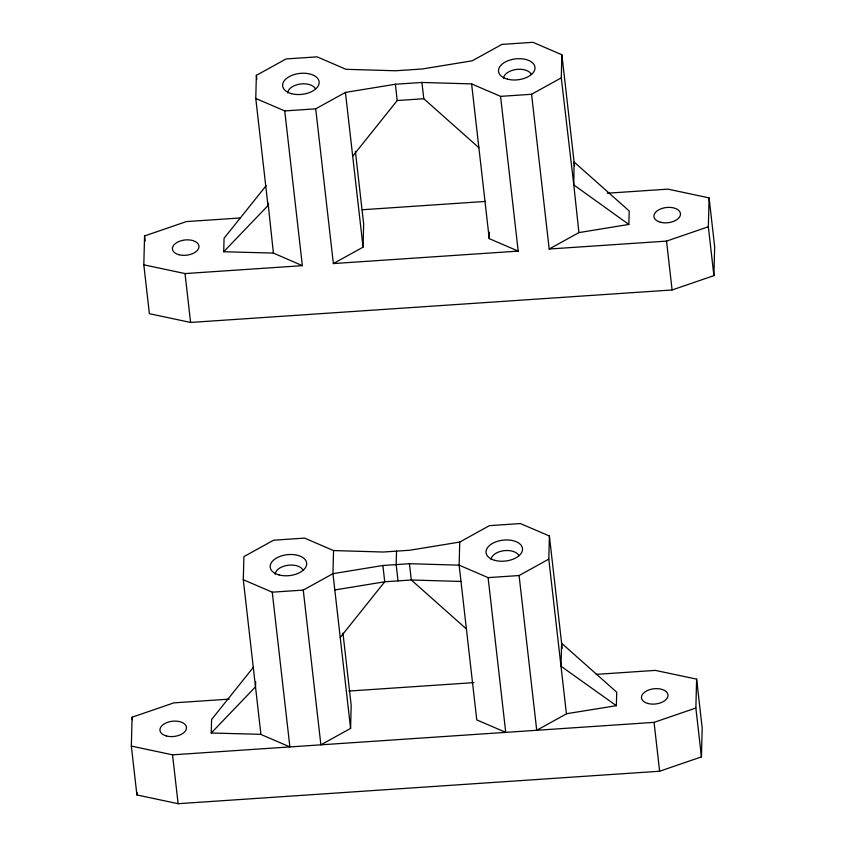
<?xml version="1.0" encoding="UTF-8"?>
<svg xmlns="http://www.w3.org/2000/svg" width="846" height="846" viewBox="0 0 846 846"><rect width="100%" height="100%" fill="white"/><g stroke="black" fill="none" stroke-linecap="round" stroke-linejoin="round"><path stroke-width="1.27" d="M596.208 674.378L655.407 670.392L696.618 679.137L702.18 728.004L701.44 756.884L659.626 771.235L178.115 803.7L136.904 794.944L131.342 746.087L132.092 717.207L173.895 702.857L229.15 699.134M607.238 193.216L667.885 189.134L709.096 197.879L714.659 246.746L713.908 275.627L672.105 289.977L190.593 322.442L149.382 313.686L143.82 264.83L144.56 235.949L186.374 221.599L240.423 217.951M136.904 794.944L136.978 792.321M260.928 734.339L211.236 733.006L211.585 719.534L253.641 666.944M574.529 165.848L561.871 54.757L532.917 42.3L501.921 44.394L472.216 60.806L422.27 68.981L395.717 70.768L346.025 69.319L317.07 56.851L286.075 58.945L256.37 75.357L255.767 98.464L284.732 110.921L302.36 265.665L273.406 253.081L223.714 251.748L224.063 238.276L266.109 185.686M243.288 579.722L272.253 592.179L289.882 746.923L260.928 734.465L243.288 579.722L243.891 556.615L273.596 540.203L304.592 538.109L333.546 550.566L383.238 552.026L409.802 550.238L459.738 542.064L489.443 525.652L520.438 523.558L549.392 536.015L562.199 648.385M255.651 681.728L255.513 686.836L211.236 733.006M268.055 203.019L273.406 253.081M333.546 550.566L332.954 573.673L350.582 728.417L320.877 744.829L303.249 590.085L332.954 573.673L382.889 565.498L409.453 563.711L459.135 565.16L488.1 577.628L519.084 575.534L548.8 559.121L549.392 536.015M350.582 728.417L351.185 705.31L342.968 633.189M561.871 54.757L561.279 77.864L531.563 94.276L500.568 96.37L471.613 83.902L421.921 82.453L395.368 84.24L345.432 92.415L315.717 108.827L333.356 263.571L363.061 247.159L363.664 224.063L355.373 151.297M396.52 551.127L396.171 564.599L398.022 580.895M459.738 542.064L459.135 565.16L476.763 719.904L505.728 732.372L488.1 577.628M500.568 96.37L518.196 251.114L489.242 238.646L489.411 232.238M616.364 705.691L616.713 692.218L561.617 643.256L561.014 666.236L616.364 705.691L566.429 713.738M578.907 232.608L628.842 224.433L629.191 210.961L574.085 161.998L573.8 184.925L578.907 232.608L549.191 249.02L531.563 94.276M701.44 756.884L695.867 708.017L696.618 679.137M713.908 275.627L708.345 226.76L709.096 197.879M352.697 156.214L397.218 100.537L395.368 84.24M340.219 637.472L384.74 581.784L382.889 565.498M223.714 251.748L267.992 205.578L255.767 98.464M549.191 249.02L666.532 241.11L708.345 226.76M131.342 746.087L172.552 754.833L654.064 722.368L695.867 708.017M334.805 589.958L384.74 581.784L411.304 579.996L460.996 581.456M397.218 100.537L423.783 98.739L478.878 147.701M284.732 110.921L315.717 108.827M362.236 209.745L485.467 201.433M143.82 264.83L185.031 273.575L302.36 265.665M333.356 263.571L518.196 251.114M272.253 592.179L303.249 590.085M348.869 691.055L473.855 682.627M628.842 224.433L573.8 184.925L561.279 77.864M466.4 628.959L411.304 579.996L409.453 563.711M666.532 241.11L672.105 289.977M654.064 722.368L659.626 771.235M548.8 559.121L566.429 713.865L536.724 730.278L519.084 575.534M471.613 83.902L489.242 238.646M421.921 82.453L423.783 98.739M345.432 92.415L363.061 247.159M256.37 75.357L256.814 79.281M185.031 273.575L190.593 322.442M144.56 235.949L145.152 241.099M172.552 754.833L178.115 803.7M132.092 717.207L132.378 719.777M287.714 92.986A14.181 8.132 -6.5 0 1 300.193 84.05A14.181 8.132 -6.5 0 1 315.516 88.999M503.56 78.435A14.181 8.132 -6.5 0 1 516.039 69.499A14.181 8.132 -6.5 0 1 531.362 74.448M491.082 559.692A14.181 8.132 -6.5 0 1 503.56 550.757A14.181 8.132 -6.5 0 1 518.884 555.706M275.236 574.244A14.181 8.132 -6.5 0 1 287.714 565.308A14.181 8.132 -6.5 0 1 303.037 570.257M178.887 254.709A13.346 7.656 -6.5 0 0 198.979 246.694A13.346 7.656 -6.5 0 0 179.236 241.364A13.346 7.656 -6.5 0 0 178.887 254.709M660.398 222.234A13.346 7.656 -6.5 0 0 680.491 214.228A13.346 7.656 -6.5 0 0 660.737 208.899A13.346 7.656 -6.5 0 0 660.398 222.234M291.521 93.673A18.348 10.522 -6.5 0 0 319.164 82.665A18.348 10.522 -6.5 0 0 291.997 75.336A18.348 10.522 -6.5 0 0 291.521 93.673M507.378 79.122A18.348 10.522 -6.5 0 0 535.01 68.103A18.348 10.522 -6.5 0 0 507.854 60.785A18.348 10.522 -6.5 0 0 507.378 79.122M494.899 560.38A18.348 10.522 -6.5 0 0 522.532 549.361A18.348 10.522 -6.5 0 0 495.375 542.043A18.348 10.522 -6.5 0 0 494.899 560.38M279.053 574.931A18.348 10.522 -6.5 0 0 306.686 563.922A18.348 10.522 -6.5 0 0 279.529 556.594A18.348 10.522 -6.5 0 0 279.053 574.931M166.408 735.967A13.346 7.656 -6.5 0 0 186.501 727.951A13.346 7.656 -6.5 0 0 166.757 722.621A13.346 7.656 -6.5 0 0 166.408 735.967M647.92 703.491A13.346 7.656 -6.5 0 0 668.012 695.486A13.346 7.656 -6.5 0 0 648.269 690.156A13.346 7.656 -6.5 0 0 647.92 703.491"/></g></svg>
